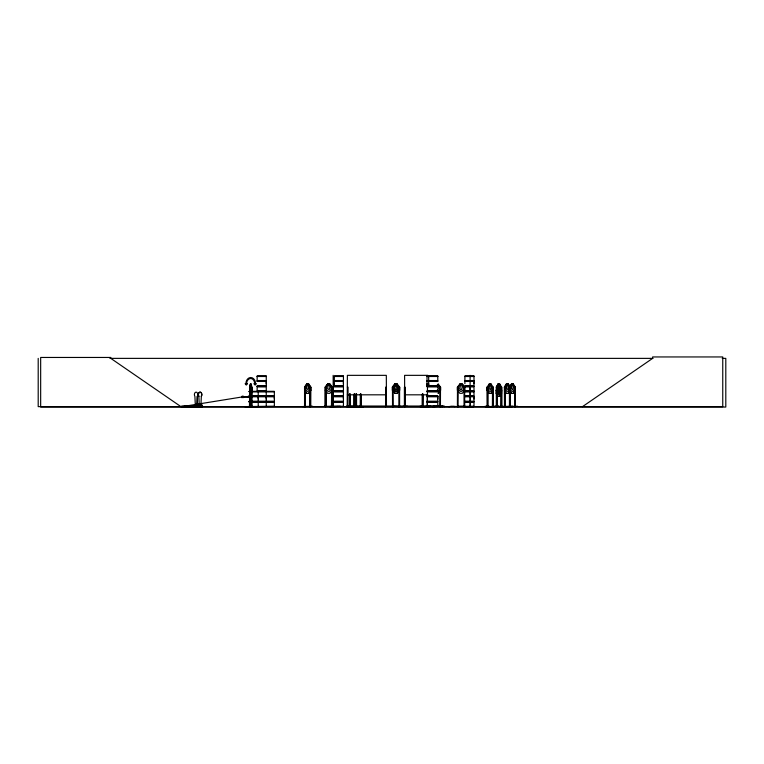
<?xml version="1.0" encoding="UTF-8"?>
<svg xmlns="http://www.w3.org/2000/svg" width="764" height="764" viewBox="0 0 764 764"><rect width="100%" height="100%" fill="white"/><g stroke="black" fill="none" stroke-linecap="round" stroke-linejoin="round"><path stroke-width="1.15" d="M258.213 398.999L258.213 396.755L258.213 401.234M266.244 398.999L266.244 396.755L266.244 401.234M266.244 383.681L266.244 381.446L257.143 381.446M274.352 398.999L274.352 396.755L249.112 396.755M334.326 385.916L334.326 381.446L343.437 381.446L343.428 385.916L334.326 385.916L334.336 383.681M343.428 398.999L343.428 396.755L334.326 396.755M343.428 383.681L343.428 381.446M437.782 385.916L427.009 385.916L427.019 383.681M428.68 383.681L428.68 385.916L428.671 381.446M437.772 398.999L437.772 396.755L427.009 396.755M473.986 398.999L473.986 396.755L464.884 396.755M473.986 383.681L473.986 381.446L464.884 381.446L464.894 383.681M466.584 406.629L473.881 406.543M250.009 387.014L249.933 406.639M251.891 390.203L251.203 393.317L250.401 393.317L249.713 390.203L250.477 387.147L251.327 386.937M196.415 404.07C199.146 404.844 194.801 404.003 196.94 404.5L197.303 396.325A2.435 1.7 -90 0 0 197.303 392.877A2.435 1.7 -90 0 0 194.896 392.877A2.435 1.7 -90 0 0 194.896 396.325L195.355 405.703M197.322 404.5L197.303 396.325M201.352 396.325L201.247 396.325A2.435 1.7 -90 0 0 201.247 392.877A2.435 1.7 -90 0 0 198.841 392.877A2.435 1.7 -90 0 0 198.841 396.325L198.946 396.325A2.435 1.7 -90 0 1 198.946 392.877A2.435 1.7 -90 0 1 201.352 392.877A2.435 1.7 -90 0 1 201.352 396.325L200.942 404.528C200.474 404.252 200.034 404.357 201.266 404.5M496.848 387.014L496.781 406.639L496.552 392.897M501.117 387.014L501.022 406.639M492.522 387.014L492.408 406.639M505.004 387.061L505.061 406.639M509.75 387.014L509.636 406.639M509.97 387.138L509.941 406.639M514.793 387.061L514.831 406.639M305.285 387.061L305.123 406.639M331.633 387.138L331.49 406.639M439.911 387.138L439.825 406.639M458.199 387.033L458.066 406.639M464.025 387.138L464.044 406.639M197.246 404.099L196.195 404.567M196.902 404.643L197.293 404.261L196.768 404.5M200.158 404.509L201.19 404.099M248.176 397.108L243.344 397.079M196.959 404.5L196.31 404.605L196.443 404.099M245.96 406.629L255.214 406.582M464.808 391.206L474.005 391.321M201.266 404.204L200.798 404.509M392.534 406.639L392.457 387.176L393.164 386.995M498.052 387.176L498.615 384.54L499.245 384.54L499.78 388.532L498.615 389.726L498.052 387.176L496.199 390.232L496.199 393.326L497.966 396.411L499.809 396.411L501.576 393.326L499.751 396.411M498.615 387.625L498.052 391.617L499.198 392.82L499.78 390.261L499.198 387.625L498.558 387.625M197.322 404.385L196.558 404.433M249.694 406.639L249.761 387.147L250.401 384.053L251.203 384.053L251.891 387.176L251.986 393.326L251.203 396.411M249.761 387.147L250.477 384.053M250.554 387.147L249.685 390.232L250.477 393.317M401.482 406.582L407.374 406.247M307.348 384.54L306.689 388.532L308.026 389.726L308.713 387.176L308.026 384.54L307.309 384.54M197.322 404.28L196.539 404.204M501.108 387.1L501.738 387.176L501.738 406.639M394.826 387.176L395.609 384.54L396.401 384.54L397.213 388.532L396.401 389.726L395.609 389.726L394.826 388.532M506.341 384.139L505.367 389.487L506.666 391.321L507.955 391.321L509.225 389.487L508.27 384.139L506.341 384.139L504.45 387.176M492.513 387.1L493.152 387.176M419.999 406.591L430.791 406.276M420.038 406.276L424.583 406.639M424.536 406.582L420.038 406.543M306.689 384.139L305.667 389.487L307.032 391.321L308.379 391.321L309.707 389.487L308.704 384.139L306.641 384.139L304.616 387.176L304.635 406.639M489.409 406.639L485.006 406.591L517.61 406.276M506.589 406.582L499.188 406.639L506.561 406.591M512.587 406.582L507.286 406.591L512.568 406.247M302.506 406.543L312.667 406.276M327.603 384.139L326.448 387.176L326.448 389.487L327.995 391.321L329.542 391.321L331.07 389.487L331.07 387.176L329.914 384.139L327.584 384.139L325.292 387.176L325.292 406.639M394.816 384.139L393.622 387.176L393.622 389.487L395.227 391.321L396.822 391.321L398.397 389.487L398.397 387.176L397.213 384.139L394.816 384.139L392.419 387.176L392.343 390.232L394.778 393.317L397.251 393.317L399.687 390.232L399.687 387.147L397.251 384.053L394.778 384.053L392.343 387.147M324.194 406.276L336.934 406.276M325.77 406.591L325.942 386.937M326.085 406.543L325.999 387.081L325.216 387.147L327.565 384.053L329.952 384.053L332.311 387.147L332.292 390.232L329.933 393.317L327.546 393.317L325.292 390.203M399.047 387.1L399.61 387.176M432.605 406.582L441.305 406.276L439.873 406.276M347.209 406.582L347.381 375.344L386.317 375.344L386.469 406.276M392.352 406.543L392.381 405.932M251.652 406.601L251.614 394.043M501.614 406.639L501.623 387.147L499.809 384.053L498.013 384.053L496.256 387.147L497.03 387.176M498.071 384.053L496.314 387.176L496.323 406.639L496.504 405.932M499.751 387.147L501.576 390.232L499.809 393.317L498.013 393.317L496.256 390.232L498.071 393.317M491.061 393.317L493.009 390.203L491.109 393.317L489.075 393.317L487.107 390.232L487.107 387.147L489.122 384.053L491.109 384.053L493.076 387.147L493.152 406.639M504.507 406.601L504.393 387.147L506.351 384.053M508.27 393.24L510.199 390.203M509.76 390.967L508.299 393.317L506.303 393.317M513.312 393.24L515.242 390.203M513.341 393.317L515.356 390.232M306.651 384.053L304.549 387.147L304.549 406.639M306.651 393.317L304.549 390.232L306.612 393.317L308.742 393.317L310.795 390.232L310.795 387.147L308.742 384.053L306.612 384.053M308.742 393.317L310.795 390.232M437.38 389.726L438.183 388.532L437.38 384.54M181.584 406.629L181.717 406.066L198.201 406.066L198.201 405.054L199.987 405.054L199.987 406.066M202.336 406.448L181.698 406.467L182.386 406.639M184.277 406.066L183.79 406.467M185.528 406.629L185.547 406.066M185.671 406.448L186.33 406.639M187.572 406.629L188.097 406.324M195.842 405.054L195.718 406.629M196.539 406.62L195.851 406.324M198.353 405.054L198.401 406.324L197.761 406.629M199.786 405.054L199.824 406.467M198.554 405.054L198.554 406.066L202.145 406.066L202.345 405.054L202.202 406.629M438.164 393.24L440.522 390.203M438.192 393.317L440.599 390.232L440.599 387.147L438.192 384.053M251.394 394.004L251.375 389.191L250.917 391.082C250.258 384.397 250.153 399.028 250.907 391.989L251.346 406.639M426.981 391.139L437.791 391.369L439.338 389.487L439.338 387.176L438.173 384.139M582.493 406.639L652.628 358.373L652.628 356.95L722.754 356.95L722.754 406.639L38.2 406.639L38.2 358.373M243.124 396.105L243.974 396.898L243.124 397.691M243.344 396.717L248.176 396.697M201.706 406.629L202.154 406.629M202.508 406.639L182.033 406.629M346.971 406.238L363.674 406.591L346.99 406.639M393.097 387.138L393.193 406.639M243.955 396.659L184.114 406.324M109.901 358.373L652.991 358.373M722.219 358.373L725.8 358.373L725.8 407.05L40.664 407.05L40.664 357.457L110.799 357.457L110.799 358.373L180.925 406.639M427.878 375.344L404.605 375.344L404.681 406.639M257.134 376.05L266.264 376.05M334.317 376.05L343.447 376.05M427 376.05L437.791 376.05M464.884 376.05L474.005 376.05M257.153 376.499L266.244 376.499M334.336 376.499L343.428 376.499M427.019 376.499L437.772 376.499M464.894 376.499L473.986 376.499M257.076 380.854L266.311 380.854M334.269 380.854L343.504 380.854M426.942 380.854L437.848 380.854M464.827 380.854L474.062 380.854M257.076 381.131L266.311 381.131M334.269 381.131L343.504 381.131M426.942 381.131L437.848 381.131M464.827 381.131L474.062 381.131M437.782 381.446L427.009 381.446L427.009 385.916M506.303 384.053L508.346 384.053L510.314 387.147M513.389 384.053L511.345 384.053L509.387 387.147L509.435 390.232L511.345 393.317L513.389 393.317M462.249 384.139L459.852 384.139L458.658 387.176L458.658 389.487L460.262 391.321L461.857 391.321L463.442 389.487L463.442 387.176L462.249 384.139L464.646 387.176L464.703 406.639L474.005 406.448L473.986 402.131L464.884 402.131M491.08 384.139L489.103 384.139L488.139 387.176L488.139 389.487L489.428 391.321L490.717 391.321L491.987 389.487L491.032 384.139M507.659 384.54L506.971 384.54L506.341 387.176L506.971 389.726L508.27 388.532L507.611 384.54M257.143 385.916L266.254 385.916L266.254 381.446M464.884 385.916L473.995 385.916L473.995 381.446M257.076 386.231L266.311 386.231M334.269 386.231L343.504 386.231M426.942 386.231L437.848 386.231M464.827 386.231L474.062 386.231M257.076 386.508L266.311 386.508M334.269 386.508L343.504 386.508M426.942 386.508L437.848 386.508M464.827 386.508L474.062 386.508M334.326 386.823L343.437 386.823L343.437 391.13L334.336 391.015M427.009 386.823L437.782 386.823M464.884 386.823L473.995 386.823L473.995 391.13L464.894 391.015L474.005 391.139M514.735 386.937L515.423 387.176M304.597 387.147L305.18 387.138M310.795 387.147L309.983 387.176L309.917 406.639M458.066 387.138L457.483 387.176L457.407 406.639M487.107 387.147L487.919 387.176L487.833 406.639M493.028 387.147L492.895 406.639M497.966 387.147L499.809 387.147M504.345 387.147L505.157 387.176L505.214 406.639M513.341 384.053L515.356 387.147L515.385 406.639M249.914 387.176L249.456 406.601M251.261 387.224L250.487 387.224L250.134 390.261L250.611 394.415L251.537 392.581L251.184 387.224M251.614 387.176L251.824 406.639M331.49 387.176L332.235 387.176L332.273 406.639M333.152 387.176L333.41 406.639M347.372 387.176L348.04 387.176L347.964 406.639M386.317 387.176L385.658 387.176L385.658 406.639M427.487 387.176L427.238 406.639M439.797 387.176L440.494 387.176L440.427 406.639L440.351 405.932M463.939 387.176L464.627 387.176M470.099 387.176L470.357 406.639M510.104 406.639L510.199 387.176L509.445 387.176L509.454 406.639M251.031 387.625L250.716 392.82L250.955 387.625M487.107 390.232L489.151 393.24M501.623 390.232L501.461 393.298M504.45 390.203L506.351 393.317M509.387 390.232L511.393 393.317M266.244 391.015L257.153 391.015L257.143 386.823L266.254 386.823L266.254 391.13L257.115 391.321M334.317 391.139L343.447 391.139M249.102 391.369L250.458 391.359M251.385 391.369L274.362 391.369M334.317 391.369L343.447 391.369M249.102 391.55L250.439 391.55M251.385 391.531L274.362 391.521L274.352 395.857L249.112 395.857M334.317 391.55L343.447 391.55L343.428 395.857L334.326 395.857M427 391.521L437.791 391.55M464.884 391.55L474.005 391.521L473.986 395.857L464.884 395.857M249.121 391.808L250.468 391.808M251.394 391.808L274.352 391.808M334.336 391.808L343.428 391.808M427.019 391.808L437.772 391.808M464.894 391.808L473.986 391.808M250.477 396.411L249.866 393.298M496.314 393.298L498.013 396.411M347.381 394.816L386.317 394.816M404.605 394.816L427.878 394.816M427.009 395.857L437.782 395.857M249.045 396.172L274.419 396.172M334.269 396.172L343.504 396.172M426.942 396.172L437.848 396.172M464.827 396.172L474.062 396.172M249.656 396.344L248.119 396.344L248.243 397.461M250.487 396.335L251.261 396.335M497.994 396.335L499.78 396.335M249.045 396.449L274.419 396.449M334.269 396.449L343.504 396.449M426.942 396.449L437.848 396.449M464.827 396.449L474.062 396.449M248.119 397.461L249.656 397.461M249.112 401.234L274.362 401.234L274.362 396.755M334.326 401.234L343.437 401.234L343.437 396.755M427.009 401.234L437.782 401.234L437.782 396.755M464.884 401.234L473.995 401.234L473.995 396.755M249.045 401.539L274.419 401.539M334.269 401.539L343.504 401.539M426.942 401.539L437.848 401.539M464.827 401.539L474.062 401.539M249.045 401.816L274.419 401.816M334.269 401.816L343.504 401.816M426.942 401.816L437.848 401.816M464.827 401.816L474.062 401.816M249.112 402.131L274.362 402.131L274.362 406.448L244.833 406.591L274.352 406.324M334.326 402.131L343.437 402.131L343.437 406.448L329.637 406.543L343.428 406.324M427.009 402.131L437.782 402.131L437.782 406.448L424.908 406.543L437.772 406.324M188.001 405.865L189.625 405.865M191.945 405.865L193.569 405.865M249.427 405.932L249.971 405.932M251.318 405.932L251.872 405.932M304.435 405.932L305.256 405.932L305.256 406.639M309.917 405.932L310.738 405.932M325.149 405.932L325.999 405.932M332.273 405.932L331.423 405.932L331.395 406.591M457.407 405.932L458.219 405.932L458.219 406.639M464.703 405.932L463.891 405.932L463.891 406.639M470.032 405.932L470.443 406.639M487.174 405.932L487.986 405.932L487.976 406.639M492.398 405.932L493.219 405.932L493.21 406.639M496.314 405.932L497.097 405.932M501.012 405.932L501.795 405.932M504.402 405.932L505.224 405.932M509.445 405.932L510.447 405.932L510.447 406.639M337.325 406.238L339.751 406.238M340.257 406.238L340.715 406.639M393.193 406.133L400.25 406.639M451.19 406.238L448.85 406.639M451.725 406.238L454.16 406.238M455.124 406.238L454.666 406.639M458.219 406.133L463.891 406.133M464.894 406.324L473.986 406.324M485.044 406.276L489.371 406.276M363.635 406.543L346.932 406.601L346.894 406.037L444.247 406.037L444.247 406.639M399.773 406.582L399.687 405.932M441.325 406.582L439.873 406.543L439.94 405.932M491.023 406.582L498.921 406.238L491.051 406.591M333.247 406.582L333.161 375.344M329.895 384.139L332.216 387.176M308.694 384.053L310.728 387.176L310.652 406.639M508.299 384.053L510.247 387.176M331.681 406.629L331.652 405.932M251.194 387.176C250.344 397.165 250.382 374.217 251.728 390.051M249.79 393.298L250.554 396.411M198.841 396.325L199.299 405.703M515.49 406.639L515.49 405.932L514.678 405.932L514.688 406.639M515.308 387.147L515.28 406.639M514.898 387.176L515.003 406.639M510.237 391.751L510.256 406.639M509.913 386.918L509.789 406.639M504.918 405.932L504.899 406.639M504.727 405.932L504.708 406.639M504.622 387.176L504.555 406.639M501.337 405.932L501.451 406.639M501.26 387.176L501.26 390.605M501.26 394.043L501.203 406.639M497.03 394.043L497.087 406.639M496.915 405.932L496.915 406.639M496.552 387.176L496.552 390.605M492.723 405.932L492.723 406.639M492.618 387.176L492.704 406.639M487.633 386.918L487.68 406.639M487.47 405.932L487.489 406.639M487.384 387.176L487.327 406.639L487.155 387.147M470.108 375.344L470.099 406.639M457.56 405.932L457.56 406.639M442.824 406.037L442.824 406.639M442.175 406.037L442.175 406.639M440.522 405.932L440.57 406.639M434.153 406.133L434.2 406.639M433.57 405.932L433.56 406.639M433.484 405.932L433.408 406.639M428.671 376.232L428.68 380.548M428.155 405.932L428.155 406.639M428.079 405.932L428.002 406.639M427.859 405.932L427.897 406.639M427.687 405.932L427.659 406.639M427.573 405.932L427.515 406.639M427.42 394.043L427.362 406.639M423.046 405.932L423.046 406.639M422.989 394.043L422.893 406.639M422.836 394.043L422.75 406.639M422.549 405.932L422.578 406.639M422.473 394.043L422.473 406.639M422.311 394.043L422.253 406.639M405.044 405.932L405.044 406.639L404.996 387.176L404.404 387.176L404.404 406.639M404.796 387.176L404.844 406.639M404.357 405.932L404.357 406.639M399.61 387.176L399.591 406.639M399.028 405.932L399.037 406.639M398.884 386.918L398.875 406.639M397.251 384.053L397.251 393.317M394.778 384.053L394.778 393.317M393.04 405.932L393.04 406.639M385.581 405.932L385.581 406.639M361 394.043L361.047 406.639M360.818 394.043L360.866 406.639M360.713 405.932L360.656 406.639M360.541 394.043L360.493 406.639M360.36 394.043L360.312 406.639M356.521 394.043L356.578 406.639M356.339 394.043L356.396 406.639M356.263 405.932L356.234 406.639M356.072 394.043L356.014 406.639M355.881 394.043L355.909 406.639L355.833 405.932M354.754 405.932L354.754 406.639M354.706 394.043L354.677 406.639M354.525 394.043L354.439 406.639M354.248 394.043L354.334 406.639M354.095 405.932L354.2 406.639M354.066 394.043L354.018 406.639M350.284 405.932L350.284 406.639L350.227 394.043M350.046 394.043L350.093 406.639M349.941 405.932L349.883 406.639M349.778 394.043L349.778 406.639M349.587 394.043L349.587 406.639M348.308 406.037L348.308 406.639M348.107 405.932L348.117 406.639M347.658 406.037L347.658 406.639M347.448 405.932L347.458 406.639M332.034 405.932L332.044 406.639M325.216 387.147L325.216 406.639M310.537 387.176L310.537 406.639L310.432 405.932M310.222 405.932L310.203 406.639M310.127 386.918L310.05 406.639M305.056 387.176L305.056 406.639M266.254 391.55L266.244 395.857M266.254 402.131L266.254 406.448M258.222 391.55L258.213 395.857M258.222 402.131L258.222 406.448M251.681 386.918L251.614 389.459M251.566 396.335L251.471 406.639M249.666 387.176L249.57 406.639M201.457 406.066L201.457 403.936L200.55 403.936L200.55 406.066M201.333 403.936L201.333 406.066M200.674 403.936L200.674 406.066M197.513 406.066L197.513 403.936L196.606 403.936L196.606 406.066M197.389 403.936L197.389 406.066M196.73 403.936L196.73 406.066M196.042 406.066L196.042 405.054L194.409 405.054L194.409 406.324M194.61 405.054L194.753 406.324M241.586 396.659C242.188 400.002 243.324 394.386 241.586 396.659M250.487 384.139L250.134 389.487L251.069 391.321L251.537 387.176L251.184 384.139L250.411 384.139M497.526 389.22L498.462 391.56L497.488 393.966L498.758 391.989L500.028 393.966L499.073 391.54L499.99 389.229L498.777 391.082L497.526 389.22M489.734 384.54L489.113 388.532L490.383 389.726L491.042 387.176L490.383 384.54L489.734 384.54M512.014 384.54L511.383 388.532L512.654 389.726L513.312 387.176L512.654 384.54L512.014 384.54M328.367 384.54L327.613 388.532L329.131 389.726L329.924 387.176L329.131 384.54L328.348 384.54M498.042 384.139L497.173 389.487L498.338 391.321L499.494 391.321L500.64 389.487L500.64 387.176L499.78 384.139L498.042 384.139M498.042 387.224L497.173 392.581L498.338 394.415L499.494 394.415L500.64 392.581L500.64 390.261L499.78 387.224L497.994 387.224M460.644 384.54L459.861 388.532L460.644 389.726L461.437 389.726L462.258 387.176L461.437 384.54L460.644 384.54M511.383 384.139L510.409 389.487L511.708 391.321L512.997 391.321L514.267 389.487L514.267 387.176L513.312 384.139L511.383 384.139M434.047 406.543L434.076 405.932L433.99 406.639M459.813 384.053L457.378 387.147L457.378 390.232L459.813 393.317L462.287 393.317L464.722 390.232L464.722 387.147L462.287 384.053L459.813 384.053M247.431 383.643L246.275 385.066L245.12 383.643L245.912 383.643A6.131 4.813 -90 0 1 250.726 377.512A6.131 4.813 -90 0 1 255.548 383.643L256.341 383.643L255.109 385.066L253.877 383.643L254.67 383.643A5.119 4.021 -90 0 0 250.649 378.524A5.119 4.021 -90 0 0 246.629 383.643L247.431 383.643M266.264 376.232L257.134 376.213L257.153 380.548L266.254 380.548L266.254 376.232M343.447 376.222L334.317 376.222L334.336 380.548L343.437 380.548L343.437 376.232M437.791 376.213L427 376.213L427.019 380.548L437.782 380.548L437.782 376.232M474.005 376.232L464.884 376.213L464.894 380.548L473.995 380.548L473.995 376.232M437.772 391.015L427.019 391.015L437.791 391.13"/></g></svg>
